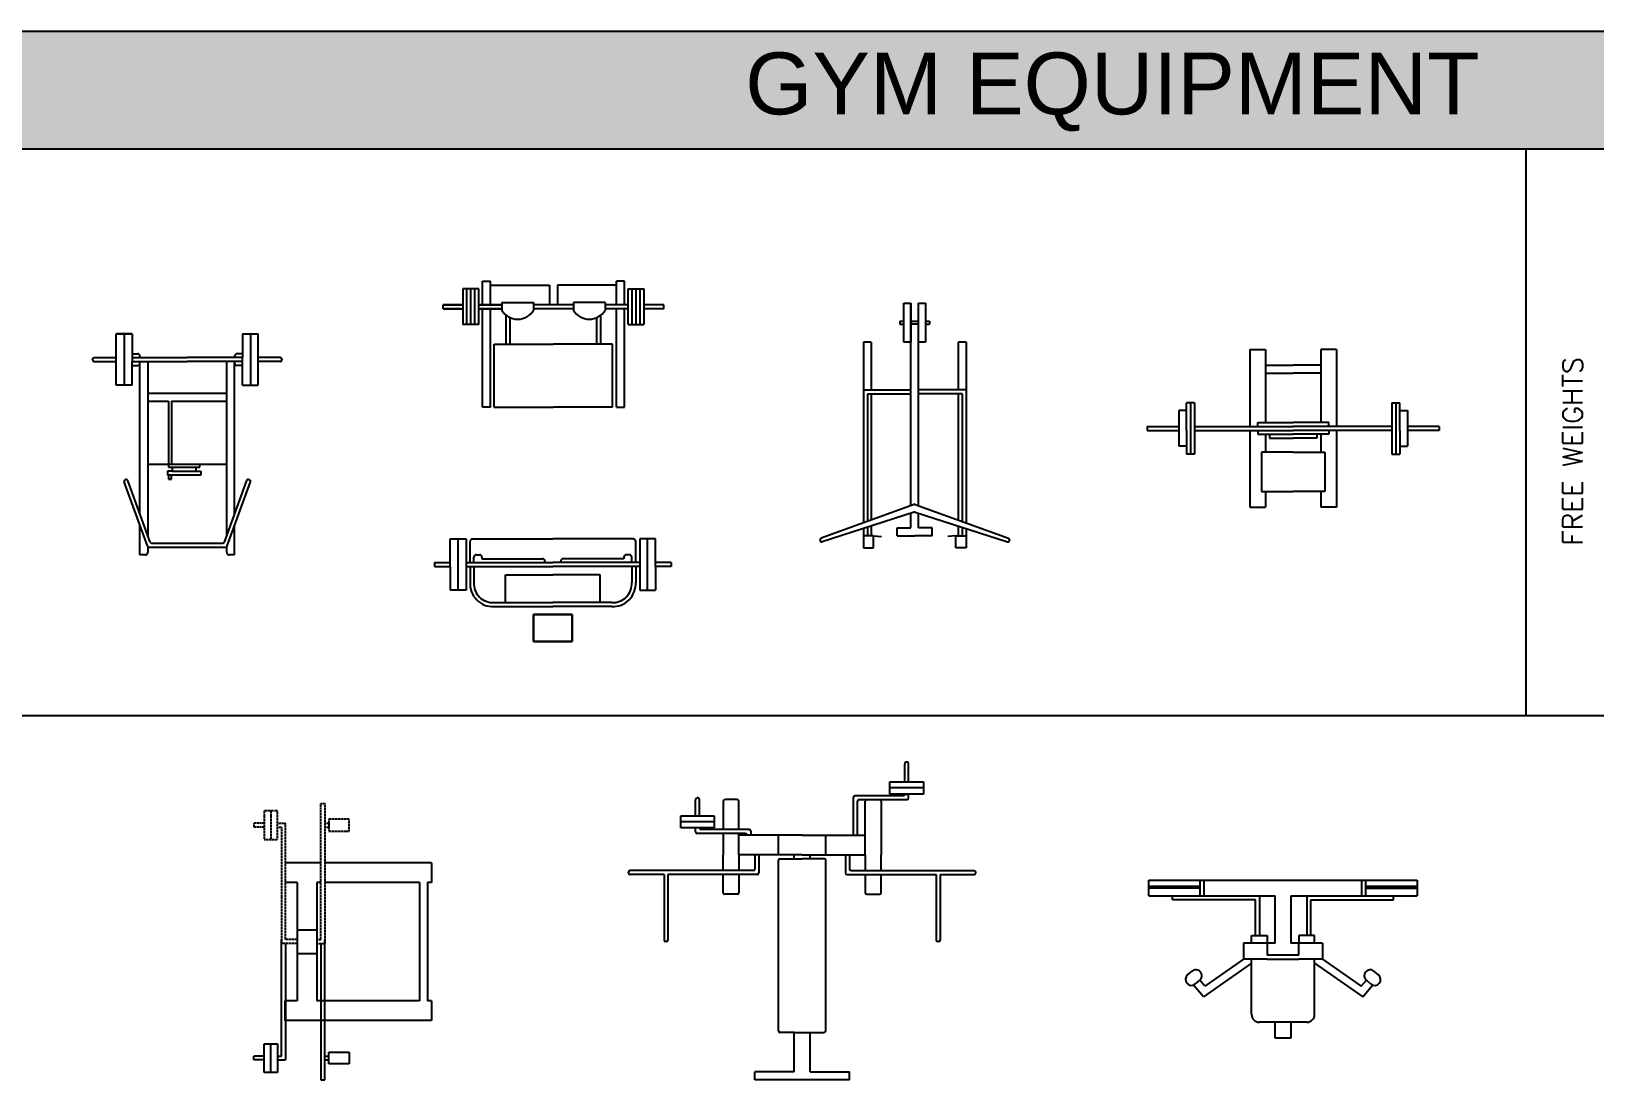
# Model space of a CAD drawing. Header units: millimetres. Extents: x 24547 to 62889, y 34568 to 56011.
# Drawn here: x 38618 to 48525, y 49368 to 56011 of the extents above; entities that cross this region are included whole.
import ezdxf

# ---------------------------------------------------------------- set-up
doc = ezdxf.new("R2010")
doc.units = ezdxf.units.MM
doc.linetypes.add('VERDECKT', pattern=[9.525, 6.35, -3.175])
doc.layers.add('www.cad-blocks.net', color=7, linetype='Continuous')
doc.styles.get("Standard").update_dxf_attribs({"font": 'arial.ttf'})

# ---------------------------------------------------------------- blocks, each defined once
blk = doc.blocks.new('A$C684650AC')
for p, q in [((150, 1400), (250, 1400)), ((150, 1075), (150, 1400)), ((250, 1400), (150, 1400)), ((200, 1400), (200, 1075)), ((250, 1400), (250, 1225)), ((950, 1400), (1050, 1400)), ((950, 1400), (950, 1250)), ((950, 1400), (1050, 1400)), ((1000, 1400), (1000, 1075)), ((1050, 1075), (1050, 1400)), ((0, 1235), (0, 1240)), ((10, 1250), (150, 1250)), ((10, 1225), (150, 1225)), ((250, 1275), (285, 1275)), ((250, 1250), (600, 1250)), ((250, 1225), (300, 1225)), ((250, 1075), (250, 1225)), ((250, 1200), (285, 1200)), ((300, 1260), (300, 1250)), ((300, 1225), (600, 1225)), ((300, 260.5), (300, 1225)), ((300, 1215), (300, 1225)), ((325, 1225), (437.5, 1225)), ((350, 1225), (350, 123.1)), ((462.5, 1225), (575, 1225)), ((950, 1250), (600, 1250)), ((900, 1225), (600, 1225)), ((737.5, 1225), (625, 1225)), ((875, 1225), (762.5, 1225)), ((850, 123.1), (850, 1225)), ((900, 1260), (900, 1250)), ((950, 1225), (900, 1225)), ((900, 260.5), (900, 1225)), ((900, 1215), (900, 1225)), ((950, 1275), (915, 1275)), ((950, 1200), (915, 1200)), ((950, 1075), (950, 1250)), ((1190, 1250), (1050, 1250)), ((1190, 1225), (1050, 1225)), ((1200, 1240), (1200, 1235)), ((250, 1075), (150, 1075)), ((350, 1025), (850, 1025)), ((950, 1075), (1050, 1075)), ((350, 975), (480, 975)), ((480, 975), (480, 575)), ((500, 975), (500, 575)), ((500, 975), (850, 975)), ((350, 575), (850, 575)), ((505, 530), (475, 530)), ((475, 530), (475, 505)), ((685, 505), (475, 505)), ((480, 575), (480, 555)), ((480, 555), (680, 555)), ((480, 505), (480, 480)), ((500, 480), (500, 505)), ((505, 555), (505, 530)), ((505, 530), (685, 530)), ((655, 555), (655, 530)), ((680, 555), (680, 575)), ((685, 530), (685, 505)), ((347.6, 56.6), (199.5, 463.5)), ((210.2, 478), (205.5, 476.3)), ((365.1, 81.6), (223, 472)), ((480, 480), (500, 480)), ((834.9, 81.6), (977, 472)), ((852.4, 56.6), (1000.5, 463.5)), ((989.8, 478), (994.5, 476.3)), ((300, 0), (300, 187.4)), ((900, 0), (900, 187.4)), ((335, 0), (300, 0)), ((350, 52.9), (350, 15)), ((357, 50), (843, 50)), ((374.5, 75), (825.5, 75)), ((850, 15), (850, 52.9)), ((900, 0), (865, 0))]:
    blk.add_line(p, q)
for centre, radius, start, end in [((10, 1240), 10, 90, 180), ((10, 1235), 10, 180, 270), ((285, 1260), 15, 0, 90), ((285, 1215), 15, 270, 0), ((915, 1260), 15, 90, 180), ((915, 1215), 15, 180, 270), ((1190, 1240), 10, 0, 90), ((1190, 1235), 10, 270, 0), ((208.9, 466.9), 10, 110, 200), ((213.6, 468.6), 10, 20, 110), ((986.4, 468.6), 10, 70, 160), ((991.1, 466.9), 10, 340, 70), ((335, 15), 15, 270, 0), ((357, 60), 10, 200, 270), ((374.5, 85), 10, 200, 270), ((825.5, 85), 10, 270, 340), ((843, 60), 10, 270, 340), ((865, 15), 15, 180, 270)]:
    blk.add_arc(centre, radius, start, end)
blk = doc.blocks.new('A$C71766276')
for p, q in [((250, 800), (300, 800)), ((250, 650), (250, 800)), ((300, 650), (300, 800)), ((1100, 650), (1100, 800)), ((1150, 800), (1100, 800)), ((1150, 650), (1150, 800)), ((126.5, 750.4), (126.5, 525.4)), ((226.5, 750.4), (126.5, 750.4)), ((151.5, 525.4), (151.5, 750.4)), ((176.5, 525.4), (176.5, 750.4)), ((201.5, 525.4), (201.5, 750.4)), ((226.5, 525.4), (226.5, 750.4)), ((300, 775), (400, 775)), ((400, 775), (675, 775)), ((675, 775), (675, 650)), ((725, 775), (725, 650)), ((975, 775), (725, 775)), ((1100, 775), (975, 775)), ((1173.5, 750.4), (1273.5, 750.4)), ((1173.5, 525.4), (1173.5, 750.4)), ((1198.5, 525.4), (1198.5, 750.4)), ((1223.5, 525.4), (1223.5, 750.4)), ((1248.5, 525.4), (1248.5, 750.4)), ((1273.5, 750.4), (1273.5, 525.4)), ((0, 650), (126.5, 650)), ((0, 625), (0, 650)), ((126.5, 650), (0, 650)), ((0, 625), (126.5, 625)), ((126.5, 625), (0, 625)), ((226.5, 650), (373.1, 650)), ((373.1, 650), (226.5, 650)), ((226.5, 625), (373.1, 625)), ((373.1, 625), (226.5, 625)), ((250, 0), (250, 625)), ((300, 0), (300, 625)), ((373.1, 664.4), (373.1, 614.4)), ((373.1, 664.4), (573.1, 664.4)), ((573.1, 664.4), (573.1, 614.4)), ((826.9, 650), (573.1, 650)), ((826.9, 625), (573.1, 625)), ((1026.9, 664.4), (826.9, 664.4)), ((826.9, 664.4), (826.9, 614.4)), ((1026.9, 664.4), (1026.9, 614.4)), ((1173.5, 650), (1026.9, 650)), ((1173.5, 625), (1026.9, 625)), ((1100, 0), (1100, 625)), ((1150, 0), (1150, 625)), ((1400, 650), (1273.5, 650)), ((1400, 625), (1273.5, 625)), ((1400, 625), (1400, 650)), ((226.5, 525.4), (126.5, 525.4)), ((400, 400), (400, 584.1)), ((425, 400), (425, 568.9)), ((975, 400), (975, 568.9)), ((1000, 400), (1000, 584.1)), ((1173.5, 525.4), (1273.5, 525.4)), ((325, 0), (325, 400)), ((325, 400), (700, 400)), ((1075, 400), (700, 400)), ((1075, 0), (1075, 400)), ((300, 0), (250, 0)), ((325, 0), (700, 0)), ((1075, 0), (700, 0)), ((1100, 0), (1150, 0))]:
    blk.add_line(p, q)
for centre in [(473.1, 676.2), (926.9, 676.2)]:
    blk.add_arc(centre, 117.6, 211.71238, 328.28762)
blk = doc.blocks.new('A$C06D76005')
for p, q in [((531.6, 1549.8), (575, 1549.8)), ((531.6, 1303.6), (531.6, 1549.8)), ((575, 267.5), (575, 1550)), ((575, 1549.8), (575, 1303.6)), ((625, 267.5), (625, 1550)), ((625, 1549.8), (668.4, 1549.8)), ((625, 1303.6), (625, 1549.8)), ((668.4, 1549.8), (668.4, 1303.6)), ((506.6, 1436.7), (531.6, 1436.7)), ((506.6, 1436.7), (506.6, 1416.7)), ((506.6, 1416.7), (531.6, 1416.7)), ((575, 1436.7), (625, 1436.7)), ((625, 1416.7), (575, 1416.7)), ((668.4, 1436.7), (693.4, 1436.7)), ((668.4, 1416.7), (693.4, 1416.7)), ((693.4, 1436.7), (693.4, 1416.7)), ((275, 1303.6), (275, 158.3)), ((325, 1303.6), (275, 1303.6)), ((325, 1303.6), (325, 1150)), ((575, 1303.6), (531.6, 1303.6)), ((575, 1303.6), (531.6, 1303.6)), ((668.4, 1303.6), (625, 1303.6)), ((668.4, 1303.6), (625, 1303.6)), ((875, 1303.6), (875, 1150)), ((925, 1303.6), (875, 1303.6)), ((925, 1303.6), (925, 158.3)), ((325, 1150), (325, 1000)), ((875, 1150), (875, 1000)), ((275, 1000), (575, 1000)), ((925, 1000), (625, 1000)), ((300, 975), (575, 975)), ((300, 975), (300, 167.4)), ((325, 975), (325, 176.5)), ((900, 975), (625, 975)), ((875, 975), (875, 176.5)), ((900, 975), (900, 167.4)), ((596.6, 275.4), (6.6, 60.6)), ((596.9, 225.6), (13.1, 37.4)), ((575, 126.6), (575, 218.5)), ((603.1, 225.6), (1186.9, 37.4)), ((603.4, 275.4), (1193.4, 60.6)), ((625, 126.6), (625, 218.5)), ((275, 121.9), (275, 0)), ((300, 129.9), (300, 76.6)), ((325, 138), (325, 76.6)), ((489.3, 76.6), (489.3, 126.6)), ((489.3, 126.6), (575, 126.6)), ((710.7, 126.6), (625, 126.6)), ((710.7, 76.6), (710.7, 126.6)), ((875, 138), (875, 76.6)), ((900, 129.9), (900, 76.6)), ((925, 121.9), (925, 0)), ((0, 51.2), (0, 47)), ((339.3, 76.6), (275, 76.6)), ((275, 76.6), (275, 0)), ((339.3, 0), (339.3, 76.6)), ((339.3, 76.6), (389.1, 72.2)), ((489.3, 76.6), (600, 76.6)), ((710.7, 76.6), (600, 76.6)), ((860.7, 76.6), (810.9, 72.2)), ((860.7, 0), (860.7, 76.6)), ((860.7, 76.6), (925, 76.6)), ((925, 76.6), (925, 0)), ((1200, 51.2), (1200, 47)), ((275, 0), (339.3, 0)), ((925, 0), (860.7, 0))]:
    blk.add_line(p, q)
for centre, start, end in [((600, 266), 70, 110), ((600, 216.1), 72.13568, 107.86432), ((10, 51.2), 110, 180), ((10, 47), 180, 287.86432), ((1190, 47), 252.13568, 0), ((1190, 51.2), 0, 70)]:
    blk.add_arc(centre, 10, start, end)
blk = doc.blocks.new('A$C13AA5F64')
for p, q in [((100, 475), (100, 650)), ((100, 650), (200, 650)), ((150, 325), (150, 650)), ((200, 650), (200, 325)), ((225, 500), (225, 635)), ((240, 650), (750, 650)), ((1260, 650), (750, 650)), ((1275, 500), (1275, 635)), ((1300, 650), (1300, 325)), ((1400, 650), (1300, 650)), ((1350, 325), (1350, 650)), ((1400, 475), (1400, 650)), ((0, 500), (100, 500)), ((0, 500), (0, 475)), ((200, 500), (750, 500)), ((250, 500), (250, 535)), ((265, 550), (285, 550)), ((300, 535), (300, 525)), ((300, 525), (685, 525)), ((700, 510), (700, 500)), ((1300, 500), (750, 500)), ((800, 510), (800, 500)), ((1200, 525), (815, 525)), ((1200, 535), (1200, 525)), ((1235, 550), (1215, 550)), ((1250, 500), (1250, 535)), ((1500, 500), (1400, 500)), ((1500, 500), (1500, 475)), ((0, 475), (100, 475)), ((100, 475), (100, 325)), ((200, 475), (750, 475)), ((225, 475), (225, 375)), ((250, 475), (250, 375)), ((450, 247.1), (450, 422.1)), ((450, 422.1), (750, 422.1)), ((1300, 475), (750, 475)), ((1050, 422.1), (750, 422.1)), ((1050, 247.1), (1050, 422.1)), ((1250, 475), (1250, 375)), ((1275, 475), (1275, 375)), ((1500, 475), (1400, 475)), ((1400, 475), (1400, 325)), ((200, 325), (100, 325)), ((1300, 325), (1400, 325)), ((376.6, 247.1), (750, 247.1)), ((376.6, 222.1), (750, 222.1)), ((1123.4, 247.1), (750, 247.1)), ((1123.4, 222.1), (750, 222.1)), ((627.1, 0), (627.1, 172.1)), ((627.1, 172.1), (872.9, 172.1)), ((627.1, 172.1), (627.1, 0)), ((872.9, 172.1), (627.1, 172.1)), ((872.9, 172.1), (872.9, 0)), ((872.9, 0), (872.9, 172.1)), ((872.9, 0), (627.1, 0)), ((627.1, 0), (872.9, 0))]:
    blk.add_line(p, q)
for centre, radius, start, end in [((240, 635), 15, 90, 180), ((1260, 635), 15, 0, 90), ((265, 535), 15, 90, 180), ((285, 535), 15, 0, 90), ((685, 510), 15, 0, 90), ((815, 510), 15, 90, 180), ((1215, 535), 15, 90, 180), ((1235, 535), 15, 0, 90), ((370.2, 367.3), 145.4, 176.95719, 272.76788), ((370.2, 367.3), 120.4, 176.95719, 272.76788), ((1129.8, 367.3), 145.4, 267.23212, 3.04281), ((1129.8, 367.3), 120.4, 267.23212, 3.04281)]:
    blk.add_arc(centre, radius, start, end)
blk = doc.blocks.new('A$C07864016')
for p, q in [((650, 1000), (650, 512.5)), ((650, 1000), (750, 1000)), ((750, 1000), (750, 537.5)), ((1100, 1000), (1100, 537.5)), ((1200, 1000), (1100, 1000)), ((1200, 1000), (1200, 512.5)), ((750, 900), (925, 900)), ((1100, 900), (925, 900)), ((750, 850), (925, 850)), ((1100, 850), (925, 850)), ((200, 612.5), (200, 387.5)), ((250, 612.5), (200, 612.5)), ((250, 487.5), (250, 662.5)), ((300, 662.5), (250, 662.5)), ((275, 662.5), (275, 487.5)), ((300, 662.5), (300, 487.5)), ((1550, 662.5), (1550, 487.5)), ((1550, 662.5), (1600, 662.5)), ((1575, 662.5), (1575, 487.5)), ((1600, 487.5), (1600, 662.5)), ((1600, 612.5), (1650, 612.5)), ((1650, 612.5), (1650, 387.5)), ((0, 512.5), (200, 512.5)), ((0, 512.5), (0, 487.5)), ((300, 512.5), (925, 512.5)), ((700, 537.5), (925, 537.5)), ((700, 512.5), (700, 537.5)), ((1150, 537.5), (925, 537.5)), ((1550, 512.5), (925, 512.5)), ((1150, 512.5), (1150, 537.5)), ((1850, 512.5), (1650, 512.5)), ((1850, 512.5), (1850, 487.5)), ((0, 487.5), (200, 487.5)), ((250, 487.5), (250, 337.5)), ((275, 487.5), (275, 337.5)), ((300, 487.5), (925, 487.5)), ((300, 487.5), (300, 337.5)), ((650, 487.5), (650, 0)), ((700, 487.5), (700, 462.5)), ((700, 462.5), (925, 462.5)), ((750, 462.5), (750, 350)), ((775, 462.5), (775, 437.5)), ((775, 437.5), (925, 437.5)), ((1550, 487.5), (925, 487.5)), ((1150, 462.5), (925, 462.5)), ((1075, 437.5), (925, 437.5)), ((1075, 462.5), (1075, 437.5)), ((1100, 462.5), (1100, 350)), ((1150, 487.5), (1150, 462.5)), ((1200, 487.5), (1200, 0)), ((1550, 487.5), (1550, 337.5)), ((1575, 487.5), (1575, 337.5)), ((1600, 487.5), (1600, 337.5)), ((1850, 487.5), (1650, 487.5)), ((250, 387.5), (200, 387.5)), ((300, 337.5), (250, 337.5)), ((725, 350), (725, 100)), ((925, 350), (725, 350)), ((925, 350), (1125, 350)), ((1125, 350), (1125, 100)), ((1550, 337.5), (1600, 337.5)), ((1600, 387.5), (1650, 387.5)), ((725, 100), (925, 100)), ((750, 100), (750, 0)), ((1125, 100), (925, 100)), ((1100, 100), (1100, 0)), ((650, 0), (750, 0)), ((1200, 0), (1100, 0))]:
    blk.add_line(p, q)
blk = doc.blocks.new('A$C588A01B9')
at = {"linetype": 'VERDECKT'}
for p, q in [((65.5, 1703.6), (65.5, 1522.4)), ((150, 1703.6), (65.5, 1703.6)), ((107.7, 1703.6), (107.7, 1522.4)), ((150, 1522.4), (150, 1703.6)), ((425, 887.5), (425, 1750)), ((425, 1750), (450, 1750)), ((450, 1750), (450, 862.5)), ((0, 1625), (0, 1600)), ((65.5, 1625), (0, 1625)), ((65.5, 1600), (0, 1600)), ((150, 1625), (200, 1625)), ((150, 1600), (175, 1600)), ((175, 1600), (175, 862.5)), ((200, 887.5), (200, 1625)), ((450, 1625), (475, 1625)), ((450, 1600), (475, 1600)), ((475, 1650), (475, 1575)), ((604.9, 1650), (475, 1650)), ((475, 1625), (475, 1600)), ((604.9, 1575), (604.9, 1650)), ((65.5, 1522.4), (150, 1522.4)), ((475, 1575), (604.9, 1575)), ((275, 862.5), (175, 862.5)), ((275, 887.5), (200, 887.5)), ((400, 887.5), (425, 887.5)), ((400, 862.5), (450, 862.5))]:
    blk.add_line(p, q, dxfattribs=at)
for p, q in [((425, 1375), (200, 1375)), ((1125, 1375), (450, 1375)), ((1125, 1375), (1125, 1250)), ((275, 1250), (200, 1250)), ((275, 1250), (275, 500)), ((400, 1250), (400, 500)), ((425, 1250), (400, 1250)), ((1050, 1250), (450, 1250)), ((1050, 1250), (1050, 500)), ((1100, 1250), (1100, 500)), ((1125, 1250), (1100, 1250)), ((275, 950), (400, 950)), ((175, 150), (175, 887.5)), ((200, 862.5), (200, 125)), ((275, 800), (400, 800)), ((425, 862.5), (425, 0)), ((450, 0), (450, 887.5)), ((275, 500), (196.5, 500)), ((196.5, 500), (196.5, 375)), ((1050, 500), (400, 500)), ((1125, 500), (1100, 500)), ((1125, 500), (1125, 375)), ((1125, 375), (196.5, 375)), ((65.5, 46.4), (65.5, 227.6)), ((65.5, 227.6), (150, 227.6)), ((107.7, 46.4), (107.7, 227.6)), ((150, 227.6), (150, 46.4)), ((65.5, 150), (0, 150)), ((0, 125), (0, 150)), ((65.5, 125), (0, 125)), ((150, 150), (175, 150)), ((150, 125), (200, 125)), ((450, 150), (475, 150)), ((450, 125), (475, 125)), ((475, 100), (475, 175)), ((475, 175), (604.9, 175)), ((475, 125), (475, 150)), ((604.9, 100), (475, 100)), ((604.9, 175), (604.9, 100)), ((150, 46.4), (65.5, 46.4)), ((425, 0), (450, 0))]:
    blk.add_line(p, q)
blk = doc.blocks.new('A$C0C0A009E')
for p, q in [((1750, 1887), (1750, 2000)), ((1775, 1887), (1775, 2000)), ((1656.8, 1810), (1656.8, 1887)), ((1656.8, 1887), (1868.2, 1887)), ((1868.2, 1887), (1868.2, 1810)), ((440, 1785), (435, 1785)), ((1425, 1550), (1425, 1790)), ((1435, 1800), (1740, 1800)), ((1868.2, 1848.5), (1656.8, 1848.5)), ((1868.2, 1810), (1656.8, 1810)), ((1750, 1810), (1775, 1810)), ((1775, 1785), (1775, 1810)), ((425, 1672), (425, 1775)), ((450, 1672), (450, 1775)), ((600, 1765), (600, 1585)), ((690, 1775), (610, 1775)), ((700, 1585), (700, 1765)), ((1450, 1550), (1450, 1765)), ((1460, 1775), (1765, 1775)), ((1500, 1425), (1500, 1765)), ((1510, 1775), (1590, 1775)), ((1600, 1765), (1600, 1425)), ((331.8, 1595), (331.8, 1672)), ((331.8, 1672), (543.2, 1672)), ((543.2, 1633.5), (331.8, 1633.5)), ((543.2, 1595), (331.8, 1595)), ((425, 1570), (425, 1595)), ((543.2, 1672), (543.2, 1595)), ((740, 1560), (435, 1560)), ((765, 1585), (460, 1585)), ((600, 1560), (600, 1425)), ((700, 1425), (700, 1560)), ((1100, 1550), (700, 1550)), ((775, 1575), (775, 1550)), ((950, 1425), (950, 1550)), ((1100, 1550), (1500, 1550)), ((1250, 1425), (1250, 1550)), ((600, 1325), (600, 1425)), ((1100, 1425), (700, 1425)), ((700, 1425), (700, 1325)), ((800, 1425), (800, 1335)), ((825, 1425), (825, 1310)), ((950, 310), (950, 1390)), ((960, 1400), (1100, 1400)), ((1050, 1400), (1050, 1425)), ((1100, 1425), (1500, 1425)), ((1240, 1400), (1100, 1400)), ((1150, 1400), (1150, 1425)), ((1250, 310), (1250, 1390)), ((1375, 1425), (1375, 1310)), ((1400, 1425), (1400, 1335)), ((1500, 1425), (1500, 1325)), ((1600, 1325), (1600, 1425)), ((0, 1310), (0, 1315)), ((790, 1325), (10, 1325)), ((225, 1300), (10, 1300)), ((225, 1300), (225, 885)), ((815, 1300), (250, 1300)), ((250, 1300), (250, 885)), ((600, 1185), (600, 1300)), ((700, 1300), (700, 1185)), ((1385, 1300), (1950, 1300)), ((1410, 1325), (2190, 1325)), ((1500, 1300), (1500, 1185)), ((1600, 1185), (1600, 1300)), ((1950, 1300), (1950, 885)), ((1975, 1300), (1975, 885)), ((1975, 1300), (2190, 1300)), ((2200, 1310), (2200, 1315)), ((690, 1175), (610, 1175)), ((1510, 1175), (1590, 1175)), ((240, 875), (235, 875)), ((1965, 875), (1960, 875)), ((1050, 300), (960, 300)), ((1050, 50), (1050, 300)), ((1050, 300), (1240, 300)), ((1150, 50), (1150, 300)), ((1050, 50), (800, 50)), ((800, 0), (800, 50)), ((1150, 50), (1400, 50)), ((1400, 0), (1400, 50)), ((1400, 0), (800, 0))]:
    blk.add_line(p, q)
for centre, radius, start, end in [((1762.5, 2000), 12.5, 0, 180), ((435, 1775), 10, 90, 180), ((440, 1775), 10, 0, 90), ((1435, 1790), 10, 90, 180), ((1740, 1810), 10, 270, 0), ((1765, 1785), 10, 270, 0), ((610, 1765), 10, 90, 180), ((690, 1765), 10, 0, 90), ((1460, 1765), 10, 90, 180), ((1510, 1765), 10, 90, 180), ((1590, 1765), 10, 0, 90), ((460, 1595), 10, 180, 270), ((435, 1570), 10, 180, 270), ((740, 1550), 10, 0, 90), ((765, 1575), 10, 0, 90), ((960, 1390), 10, 90, 180), ((1240, 1390), 10, 0, 90), ((10, 1315), 10, 90, 180), ((10, 1310), 10, 180, 270), ((790, 1335), 10, 270, 0), ((815, 1310), 10, 270, 0), ((1385, 1310), 10, 180, 270), ((1410, 1335), 10, 180, 270), ((2190, 1315), 10, 0, 90), ((2190, 1310), 10, 270, 0), ((610, 1185), 10, 180, 270), ((690, 1185), 10, 270, 0), ((1510, 1185), 10, 180, 270), ((1590, 1185), 10, 270, 0), ((235, 885), 10, 180, 270), ((240, 885), 10, 270, 0), ((1960, 885), 10, 180, 270), ((1965, 885), 10, 270, 0), ((960, 310), 10, 180, 270), ((1240, 310), 10, 270, 0)]:
    blk.add_arc(centre, radius, start, end)
blk = doc.blocks.new('A$C11573504')
for p, q in [((0, 900), (0, 1000)), ((0, 1000), (1700, 1000)), ((325, 900), (325, 1000)), ((350, 900), (350, 1000)), ((1350, 900), (1350, 1000)), ((1375, 900), (1375, 1000)), ((1700, 1000), (1700, 900)), ((325, 960), (0, 960)), ((325, 950), (0, 950)), ((0, 900), (800, 900)), ((150, 875), (150, 900)), ((700, 900), (700, 650)), ((800, 600), (800, 900)), ((900, 900), (900, 600)), ((900, 900), (1700, 900)), ((1000, 900), (1000, 650)), ((1700, 960), (1375, 960)), ((1375, 950), (1700, 950)), ((1550, 875), (1550, 900)), ((675, 875), (150, 875)), ((675, 650), (675, 875)), ((1025, 650), (1025, 875)), ((1025, 875), (1550, 875)), ((600, 600), (600, 500)), ((750, 600), (600, 600)), ((650, 600), (650, 650)), ((650, 650), (750, 650)), ((750, 650), (750, 600)), ((750, 600), (750, 525)), ((800, 600), (750, 600)), ((1100, 600), (900, 600)), ((1050, 650), (950, 650)), ((950, 650), (950, 600)), ((950, 525), (950, 600)), ((1050, 600), (1050, 650)), ((1100, 600), (1100, 500)), ((600, 500), (354.3, 327.9)), ((750, 500), (600, 500)), ((650, 150), (650, 500)), ((950, 525), (750, 525)), ((750, 500), (950, 500)), ((1100, 500), (950, 500)), ((1050, 150), (1050, 500)), ((1100, 500), (1345.7, 327.9)), ((245.2, 399.6), (273.9, 423.7)), ((650, 474), (345.4, 260.7)), ((1050, 474), (1354.6, 260.7)), ((1454.8, 399.6), (1426.1, 423.7)), ((345.4, 260.7), (282.4, 335.7)), ((293.4, 342.1), (322.1, 366.2)), ((354.3, 327.9), (322.1, 366.2)), ((1345.7, 327.9), (1377.9, 366.2)), ((1354.6, 260.7), (1417.6, 335.7)), ((1406.6, 342.1), (1377.9, 366.2)), ((1000, 100), (700, 100)), ((800, 0), (800, 100)), ((900, 100), (900, 0)), ((900, 0), (800, 0))]:
    blk.add_line(p, q)
for centre, radius, start, end in [((269.3, 370.9), 37.5, 130, 310), ((298, 395), 37.5, 310, 130), ((1402, 395), 37.5, 50, 230), ((1430.7, 370.9), 37.5, 230, 50), ((700, 150), 50, 180, 270), ((1000, 150), 50, 270, 0)]:
    blk.add_arc(centre, radius, start, end)
blk = doc.blocks.new('FORMAT')
at = {"layer": 'www.cad-blocks.net', "true_color": 0x546d8e}
h = blk.add_hatch(color=155, dxfattribs=at)
h.set_gradient(color1=(68, 68, 68), color2=(84, 109, 142), tint=1)
h.paths.add_polyline_path([(62888.5, 55267), (62888.5, 56010.9), (28248.9, 56010.9), (28248.9, 55267)])
at = {"layer": 'www.cad-blocks.net', "color": 155, "true_color": 0x546d8e}
for p, q in [((28248.9, 56010.9), (62888.5, 56010.9)), ((28248.9, 55267), (62888.5, 55267)), ((28248.9, 55267), (62888.5, 55267)), ((48089.3, 51673.1), (48089.3, 55267)), ((54732.1, 51673.1), (28248.9, 51673.1))]:
    blk.add_line(p, q, dxfattribs=at)
at = {"layer": 'www.cad-blocks.net', "insert": (43141.3, 55876.4), "char_height": 392, "attachment_point": 1}
blk.add_mtext_dynamic_manual_height_columns('{\\C255;\\c16777215;GYM EQUIPMENT}', width=18450.312, gutter_width=12.5, heights=[0], dxfattribs=at)

msp = doc.modelspace()

# ---------------------------------------------------------------- block references
for name, p in [('FORMAT', (0, 0)), ('A$C71766276', (41226.6, 53628.4)), ('A$C06D76005', (43615.7, 52738.2)), ('A$C684650AC', (39006.3, 52693.3)), ('A$C07864016', (45688.9, 52994.9)), ('A$C13AA5F64', (41172.8, 52144.3)), ('A$C0C0A009E', (42402.2, 49368.5)), ('A$C588A01B9', (40027.9, 49368.5)), ('A$C11573504', (45699.9, 49632.8))]:
    msp.add_blockref(name, p)

# ---------------------------------------------------------------- texts
at = {"layer": 'www.cad-blocks.net', "color": 155, "true_color": 0x546d8e, "insert": (48321.9, 52752.6), "char_height": 125, "attachment_point": 1, "rotation": 90}
msp.add_mtext_dynamic_manual_height_columns('{\\Fsimplex|c0;FREE WEIGHTS}', width=5331.342, gutter_width=12.5, heights=[0], dxfattribs=at)

doc.saveas('drawing.dxf')
